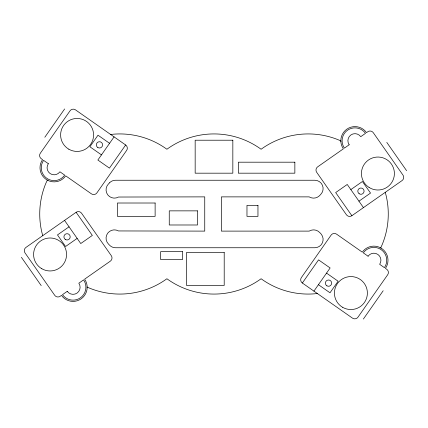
<?xml version="1.0" encoding="UTF-8"?>
<svg xmlns="http://www.w3.org/2000/svg" width="428" height="428" viewBox="0 0 428 428"><rect width="100%" height="100%" fill="white"/><g stroke="black" fill="none" stroke-linecap="round" stroke-linejoin="round"><path stroke-width="0.64" d="M44.812 137.254L64.623 108.958M114.073 136.88L97.868 160.029L109.44 168.129L125.65 144.98L75.494 109.862A3.927 3.927 0 0 0 70.026 110.825L40.307 153.267A3.927 3.927 0 0 0 41.275 158.734L42.559 159.633A14.129 14.129 0 0 0 46.031 179.311A14.129 14.129 0 0 0 65.709 175.844L91.432 193.852A3.927 3.927 0 0 0 96.894 192.889L126.613 150.447A3.927 3.927 0 0 0 125.65 144.98M302.35 283.02A3.927 3.927 0 0 1 301.387 277.553L331.106 235.111A3.927 3.927 0 0 1 336.569 234.148L362.291 252.156A14.129 14.129 0 0 1 381.969 248.689A14.129 14.129 0 0 1 385.441 268.367L386.725 269.266A3.927 3.927 0 0 1 387.693 274.733L357.974 317.175A3.927 3.927 0 0 1 352.506 318.138L302.35 283.02L318.56 259.871L330.132 267.971L313.927 291.12M363.377 319.042L383.188 290.746M76.12 212.283L25.964 247.405A3.927 3.927 0 0 0 25.001 252.873L54.72 295.309A3.927 3.927 0 0 0 60.182 296.272L61.472 295.374A14.129 14.129 0 0 0 81.149 298.846A14.129 14.129 0 0 0 84.621 279.163L110.338 261.155A3.927 3.927 0 0 0 111.307 255.687L81.588 213.246A3.927 3.927 0 0 0 76.12 212.283L92.33 235.432L80.758 243.537L64.548 220.388M69.047 226.819L57.475 234.924L65.58 246.496L77.152 238.396M350.848 189.604L362.42 181.504L370.525 193.076L358.953 201.181M351.88 215.717L402.036 180.595A3.927 3.927 0 0 0 402.999 175.127L373.28 132.691A3.927 3.927 0 0 0 367.818 131.728L366.529 132.627A14.129 14.129 0 0 0 346.851 129.154A14.129 14.129 0 0 0 343.379 148.837L317.662 166.845A3.927 3.927 0 0 0 316.693 172.313L346.413 214.754A3.927 3.927 0 0 0 351.88 215.717L335.67 192.568L347.242 184.463L363.452 207.612M110.697 134.51L113.516 134.178A80.068 80.068 0 0 1 166.867 149.222L166.936 149.222A80.068 80.068 0 0 1 261.064 149.222L261.134 149.222A80.068 80.068 0 0 1 338.842 140.026L340.838 140.946L340.854 141.593M317.303 293.49L314.484 293.822A80.068 80.068 0 0 1 261.134 278.778L261.064 278.778A80.068 80.068 0 0 1 166.936 278.778L166.867 278.778A80.068 80.068 0 0 1 89.158 287.974L87.162 287.054L87.173 287.514M381.038 248.09L380.674 247.892L382.172 244.639A80.068 80.068 0 0 0 386.056 195.307L385.227 192.365M47.941 180.439L47.326 180.108L45.828 183.361A80.068 80.068 0 0 0 41.944 232.693L42.773 235.635M326.532 273.118L338.109 281.223L330.004 292.795L318.427 284.695M109.573 143.305L97.996 135.205L89.891 146.777L101.468 154.883M386.789 142.396L406.6 170.692M21.4 257.308L41.211 285.604M109.525 182.836L108.348 184.083A8.319 8.319 0 0 0 118.508 197.035L204.745 196.88L204.745 231.109L118.47 230.943A8.319 8.319 0 0 0 108.375 243.949L109.557 245.18A8.319 8.319 0 0 0 115.565 247.748L314.799 247.748A8.319 8.319 0 0 0 321.321 234.26A25.824 25.824 0 0 0 319.598 232.42A8.319 8.319 0 0 0 309.819 230.788L309.267 231.109L221.383 231.109L221.383 196.88L309.241 196.88L309.856 197.228A8.319 8.319 0 0 0 319.037 196.115A25.937 25.937 0 0 0 320.818 194.307A8.319 8.319 0 0 0 314.799 180.242L115.565 180.242A8.319 8.319 0 0 0 109.525 182.836M67.255 291.324L62.499 294.651A12.872 12.872 0 0 0 80.427 297.813A12.872 12.872 0 0 0 83.588 279.885L78.832 283.218A7.067 7.067 0 0 1 77.099 293.057A7.067 7.067 0 0 1 67.255 291.324M349.168 144.782L344.412 148.115A12.872 12.872 0 0 1 347.573 130.187A12.872 12.872 0 0 1 365.501 133.349L360.745 136.676A7.067 7.067 0 0 0 350.901 134.943A7.067 7.067 0 0 0 349.168 144.782M232.837 140.213L195.163 140.213L195.163 173.179L232.837 173.179L232.837 140.213M294.855 162.191L238.337 162.191L238.337 173.179L294.855 173.179L294.855 162.191M155.123 203.011L117.443 203.011L117.443 216.354L155.123 216.354L155.123 203.011M257.961 205.365L246.972 205.365L246.972 216.354L257.961 216.354L257.961 205.365M197.517 210.86L169.253 210.86L169.253 224.989L197.517 224.989L197.517 210.86M182.601 251.68L160.618 251.68L160.618 259.529L182.601 259.529L182.601 251.68M224.202 252.466L186.528 252.466L186.528 285.433L224.202 285.433L224.202 252.466M368.08 256.212L363.319 252.878A12.872 12.872 0 0 1 381.252 249.717A12.872 12.872 0 0 1 384.414 267.644L379.652 264.317A7.067 7.067 0 0 0 377.919 254.473A7.067 7.067 0 0 0 368.08 256.212M48.348 163.683L43.586 160.356A12.872 12.872 0 0 0 46.748 178.283A12.872 12.872 0 0 0 64.681 175.122L59.92 171.789A7.067 7.067 0 0 1 50.081 173.527A7.067 7.067 0 0 1 48.348 163.683M326.896 285.824A3.14 3.14 0 0 0 331.663 283.208A3.14 3.14 0 0 0 327.013 280.383A3.14 3.14 0 0 0 326.896 285.824M342.662 307.331A16.483 16.483 0 0 0 367.39 293.057A16.483 16.483 0 0 0 342.662 278.783A16.483 16.483 0 0 0 342.662 307.331M359.172 193.75A3.14 3.14 0 0 0 364.073 191.402A3.14 3.14 0 0 0 359.584 188.331A3.14 3.14 0 0 0 359.172 193.75M369.059 187.427A16.483 16.483 0 0 0 394.386 174.244A16.483 16.483 0 0 0 370.306 158.9A16.483 16.483 0 0 0 369.059 187.427M65.286 239.429A3.14 3.14 0 0 0 70.187 237.08A3.14 3.14 0 0 0 65.698 234.009A3.14 3.14 0 0 0 65.286 239.429M41.837 268.752A16.483 16.483 0 0 0 66.565 254.473A16.483 16.483 0 0 0 41.837 240.199A16.483 16.483 0 0 0 41.837 268.752M97.846 147.548A3.14 3.14 0 0 0 102.613 144.931A3.14 3.14 0 0 0 97.964 142.112A3.14 3.14 0 0 0 97.846 147.548M68.855 149.217A16.483 16.483 0 0 0 93.582 134.943A16.483 16.483 0 0 0 68.855 120.669A16.483 16.483 0 0 0 68.855 149.217"/></g></svg>
